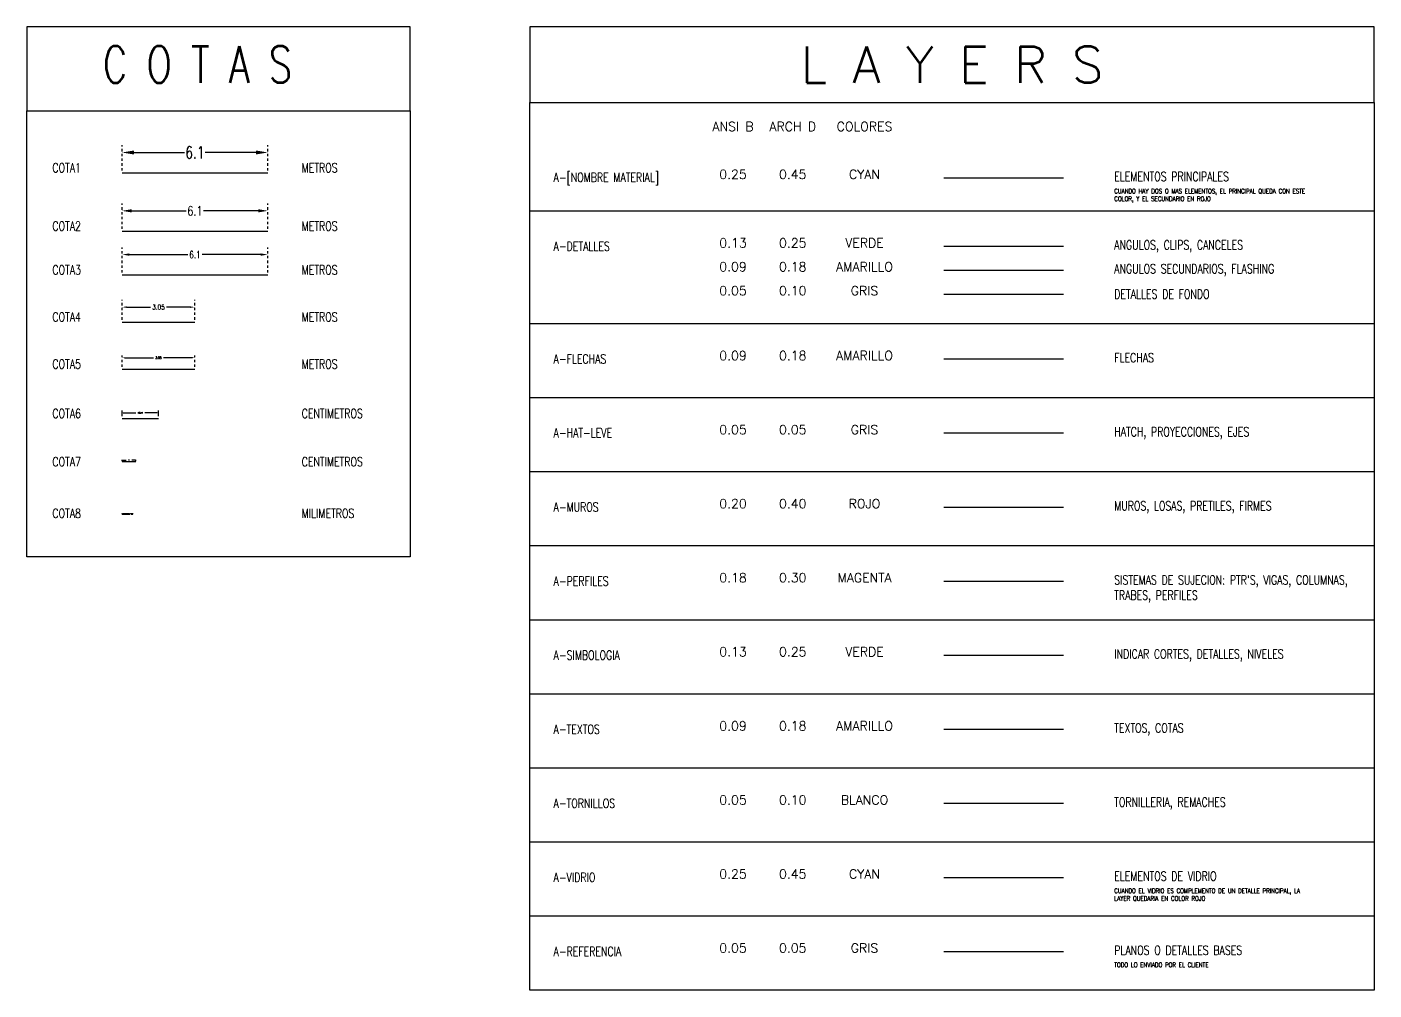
# Model space of a CAD drawing. Header units: inches. Extents: x 26998 to 46838, y -509 to 4343.
# Drawn here: x 37767.1 to 37823.4, y 967 to 1007.3 of the extents above; entities that cross this region are included whole.
import ezdxf
from ezdxf.enums import TextEntityAlignment as Align

# ---------------------------------------------------------------- set-up
doc = ezdxf.new("R2010")
doc.units = ezdxf.units.IN
doc.header["$LTSCALE"] = 0.5
doc.header["$MEASUREMENT"] = 0
doc.linetypes.add('HIDDEN2', pattern=[0.1875, 0.125, -0.0625])
doc.layers.get('Defpoints').update_dxf_attribs({"color": 140})
for name, color, linetype in [('A-DETALLES', 3, 'Continuous'), ('A-FLECHAS', 2, 'Continuous'), ('A-HATCH', 8, 'Continuous'), ('A-MUROS', 1, 'Continuous'), ('A-NOMBRE_MATERIAL', 4, 'Continuous'), ('A-PERFILES', 6, 'Continuous'), ('A-REFERENCIA', 8, 'Continuous'), ('A-SIMBOLOGIA', 3, 'Continuous'), ('A-TEXTOS', 2, 'Continuous'), ('A-TORNILLOS', 7, 'Continuous'), ('A-VIDRIO', 4, 'Continuous')]:
    doc.layers.add(name, color=color, linetype=linetype)
doc.styles.get("Standard").update_dxf_attribs({"font": 'romans.shx', "width": 0.75})
doc.dimstyles.new('COTA1', dxfattribs={"dimtxt": 0.5, "dimasz": 0.5, "dimexe": 0.3, "dimexo": 0.1, "dimgap": 0.1, "dimtad": 0, "dimdsep": 46, "dimtxsty": 'Standard', "dimcen": 0.085, "dimclrd": 2, "dimclre": 8, "dimclrt": 3, "dimadec": 0, "dimazin": 0, "dimtfac": 1, "dimtmove": 0, "dimatfit": 3, "dimfxl": 1, "dimarcsym": 0})
doc.dimstyles.new('COTA2', dxfattribs={"dimtxt": 0.4, "dimasz": 0.4, "dimexe": 0.3, "dimexo": 0.1, "dimgap": 0.1, "dimtad": 0, "dimdsep": 46, "dimtxsty": 'Standard', "dimcen": 0.085, "dimclrd": 2, "dimclre": 8, "dimclrt": 3, "dimadec": 0, "dimazin": 0, "dimtfac": 1, "dimtmove": 0, "dimatfit": 3, "dimfxl": 1, "dimarcsym": 0})
doc.dimstyles.new('COTA3', dxfattribs={"dimtxt": 0.3, "dimasz": 0.3, "dimexe": 0.3, "dimexo": 0.1, "dimgap": 0.1, "dimtad": 0, "dimdsep": 46, "dimtxsty": 'Standard', "dimcen": 0.085, "dimclrd": 2, "dimclre": 8, "dimclrt": 3, "dimadec": 0, "dimazin": 0, "dimtfac": 1, "dimtmove": 0, "dimatfit": 3, "dimfxl": 1, "dimarcsym": 0})
doc.dimstyles.new('COTA4', dxfattribs={"dimtxt": 0.2, "dimasz": 0.2, "dimexe": 0.3, "dimexo": 0.1, "dimgap": 0.1, "dimtad": 0, "dimdsep": 46, "dimtxsty": 'Standard', "dimcen": 0.085, "dimclrd": 2, "dimclre": 8, "dimclrt": 3, "dimadec": 0, "dimazin": 0, "dimtfac": 1, "dimtmove": 0, "dimatfit": 3, "dimfxl": 1, "dimarcsym": 0})
doc.dimstyles.new('COTA5', dxfattribs={"dimtxt": 0.1, "dimasz": 0.1, "dimexe": 0.1, "dimexo": 0.1, "dimgap": 0.1, "dimtad": 0, "dimdsep": 46, "dimtxsty": 'Standard', "dimcen": 0.085, "dimclrd": 2, "dimclre": 8, "dimclrt": 3, "dimadec": 0, "dimazin": 0, "dimtfac": 1, "dimtmove": 0, "dimatfit": 3, "dimfxl": 1, "dimarcsym": 0})
doc.dimstyles.new('COTA6', dxfattribs={"dimtxt": 0.05, "dimasz": 0.05, "dimexe": 0.1, "dimexo": 0.1, "dimgap": 0.1, "dimtad": 0, "dimlfac": 100, "dimdsep": 46, "dimtxsty": 'Standard', "dimcen": 0.085, "dimclrd": 2, "dimclre": 8, "dimclrt": 3, "dimadec": 0, "dimazin": 0, "dimtfac": 1, "dimtmove": 0, "dimatfit": 3, "dimfxl": 1, "dimarcsym": 0})
doc.dimstyles.new('COTA7', dxfattribs={"dimtxt": 0.01, "dimasz": 0.01, "dimexe": 0.005, "dimexo": 0.005, "dimgap": 0.1, "dimtad": 0, "dimdec": 4, "dimlfac": 100, "dimdsep": 46, "dimtxsty": 'Standard', "dimcen": 0.085, "dimclrd": 2, "dimclre": 8, "dimclrt": 3, "dimadec": 0, "dimazin": 0, "dimtfac": 1, "dimtdec": 4, "dimtmove": 0, "dimatfit": 3, "dimfxl": 1, "dimarcsym": 0})
doc.dimstyles.new('COTA8', dxfattribs={"dimtxt": 0.003, "dimasz": 0.003, "dimexe": 0.005, "dimexo": 0.005, "dimgap": 0.003, "dimtad": 1, "dimdec": 0, "dimlfac": 1000, "dimdsep": 46, "dimtxsty": 'Standard', "dimcen": 0.1, "dimclrd": 2, "dimclre": 8, "dimclrt": 3, "dimadec": 0, "dimazin": 0, "dimtfac": 1, "dimtdec": 0, "dimtmove": 0, "dimatfit": 3, "dimfxl": 1, "dimarcsym": 0})

# ---------------------------------------------------------------- blocks, each defined once
blk = doc.blocks.new('*D503')
at = {"layer": 'A-TEXTOS', "color": 8, "linetype": 'HIDDEN2', "lineweight": -2, "transparency": 16777216}
for p, q in [((37771.442, 986.951), (37771.442, 986.989)), ((37771.509, 986.951), (37771.509, 986.989))]:
    blk.add_line(p, q, dxfattribs=at)
at = {"layer": 'A-TEXTOS', "color": 2, "lineweight": -2, "transparency": 16777216}
blk.add_line((37771.445, 986.984), (37771.506, 986.984), dxfattribs=at)
at = {"layer": 'A-TEXTOS', "color": 2, "transparency": 16777216}
for points in [[(37771.445, 986.984), (37771.445, 986.983), (37771.442, 986.984)], [(37771.506, 986.984), (37771.506, 986.983), (37771.509, 986.984)]]:
    blk.add_solid(points, dxfattribs=at)
at = {"layer": 'Defpoints', "color": 0, "transparency": 16777216}
for p in [(37771.442, 986.946), (37771.509, 986.984), (37771.509, 986.946)]:
    blk.add_point(p, dxfattribs=at)
at = {"layer": 'A-TEXTOS', "color": 3, "transparency": 16777216, "insert": (37771.475, 986.988), "char_height": 0.003, "attachment_point": 5}
blk.add_mtext('67', dxfattribs=at)
blk = doc.blocks.new('*D504')
at = {"layer": 'A-TEXTOS', "color": 8, "linetype": 'HIDDEN2', "lineweight": -2, "transparency": 16777216}
for p, q in [((37771.065, 986.951), (37771.065, 986.983)), ((37771.375, 986.951), (37771.375, 986.983))]:
    blk.add_line(p, q, dxfattribs=at)
at = {"layer": 'A-TEXTOS', "color": 2, "lineweight": -2, "transparency": 16777216}
blk.add_line((37771.068, 986.978), (37771.372, 986.978), dxfattribs=at)
at = {"layer": 'A-TEXTOS', "color": 2, "transparency": 16777216}
for points in [[(37771.068, 986.978), (37771.068, 986.977), (37771.065, 986.978)], [(37771.372, 986.978), (37771.372, 986.977), (37771.375, 986.978)]]:
    blk.add_solid(points, dxfattribs=at)
at = {"layer": 'Defpoints', "color": 0, "transparency": 16777216}
for p in [(37771.065, 986.946), (37771.375, 986.978), (37771.375, 986.946)]:
    blk.add_point(p, dxfattribs=at)
at = {"layer": 'A-TEXTOS', "color": 3, "transparency": 16777216, "insert": (37771.22, 986.982), "char_height": 0.003, "attachment_point": 5}
blk.add_mtext('310', dxfattribs=at)
blk = doc.blocks.new('*D505')
at = {"layer": 'A-TEXTOS', "color": 8, "linetype": 'HIDDEN2', "lineweight": -2, "transparency": 16777216}
for p, q in [((37771.055, 997.051), (37771.055, 998.105)), ((37777.152, 997.051), (37777.152, 998.105))]:
    blk.add_line(p, q, dxfattribs=at)
at = {"layer": 'A-TEXTOS', "color": 2, "lineweight": -2, "transparency": 16777216}
for p, q in [((37771.355, 997.805), (37773.805, 997.805)), ((37776.852, 997.805), (37774.402, 997.805))]:
    blk.add_line(p, q, dxfattribs=at)
at = {"layer": 'A-TEXTOS', "color": 2, "transparency": 16777216}
for points in [[(37771.355, 997.855), (37771.355, 997.755), (37771.055, 997.805)], [(37776.852, 997.855), (37776.852, 997.755), (37777.152, 997.805)]]:
    blk.add_solid(points, dxfattribs=at)
at = {"layer": 'Defpoints', "color": 0, "transparency": 16777216}
for p in [(37777.152, 997.805), (37771.055, 996.951), (37777.152, 996.951)]:
    blk.add_point(p, dxfattribs=at)
at = {"layer": 'A-TEXTOS', "color": 3, "transparency": 16777216, "insert": (37774.104, 997.805), "char_height": 0.3, "attachment_point": 5}
blk.add_mtext('6.1', dxfattribs=at)
blk = doc.blocks.new('*D506')
at = {"layer": 'A-TEXTOS', "color": 8, "linetype": 'HIDDEN2', "lineweight": -2, "transparency": 16777216}
for p, q in [((37771.055, 995.081), (37771.055, 995.907)), ((37774.104, 995.081), (37774.104, 995.907))]:
    blk.add_line(p, q, dxfattribs=at)
at = {"layer": 'A-TEXTOS', "color": 2, "lineweight": -2, "transparency": 16777216}
for p, q in [((37771.255, 995.607), (37772.251, 995.607)), ((37773.904, 995.607), (37772.908, 995.607))]:
    blk.add_line(p, q, dxfattribs=at)
at = {"layer": 'A-TEXTOS', "color": 2, "transparency": 16777216}
for points in [[(37771.255, 995.641), (37771.255, 995.574), (37771.055, 995.607)], [(37773.904, 995.641), (37773.904, 995.574), (37774.104, 995.607)]]:
    blk.add_solid(points, dxfattribs=at)
at = {"layer": 'Defpoints', "color": 0, "transparency": 16777216}
for p in [(37774.104, 995.607), (37771.055, 994.981), (37774.104, 994.981)]:
    blk.add_point(p, dxfattribs=at)
at = {"layer": 'A-TEXTOS', "color": 3, "transparency": 16777216, "insert": (37772.579, 995.607), "char_height": 0.2, "attachment_point": 5}
blk.add_mtext('3.05', dxfattribs=at)
blk = doc.blocks.new('*D507')
at = {"layer": 'A-TEXTOS', "color": 8, "linetype": 'HIDDEN2', "lineweight": -2, "transparency": 16777216}
for p, q in [((37771.055, 993.11), (37771.055, 993.59)), ((37774.104, 993.11), (37774.104, 993.59))]:
    blk.add_line(p, q, dxfattribs=at)
at = {"layer": 'A-TEXTOS', "color": 2, "lineweight": -2, "transparency": 16777216}
for p, q in [((37771.155, 993.49), (37772.365, 993.49)), ((37774.004, 993.49), (37772.794, 993.49))]:
    blk.add_line(p, q, dxfattribs=at)
at = {"layer": 'A-TEXTOS', "color": 2, "transparency": 16777216}
for points in [[(37771.155, 993.507), (37771.155, 993.474), (37771.055, 993.49)], [(37774.004, 993.507), (37774.004, 993.474), (37774.104, 993.49)]]:
    blk.add_solid(points, dxfattribs=at)
at = {"layer": 'Defpoints', "color": 0, "transparency": 16777216}
for p in [(37774.104, 993.49), (37771.055, 993.01), (37774.104, 993.01)]:
    blk.add_point(p, dxfattribs=at)
at = {"layer": 'A-TEXTOS', "color": 3, "transparency": 16777216, "insert": (37772.579, 993.49), "char_height": 0.1, "attachment_point": 5}
blk.add_mtext('3.05', dxfattribs=at)
blk = doc.blocks.new('*D432')
at = {"layer": 'A-TEXTOS', "color": 8, "linetype": 'HIDDEN2', "lineweight": -2, "transparency": 16777216}
for p, q in [((37771.055, 1001.321), (37771.055, 1002.374)), ((37777.152, 1001.321), (37777.152, 1002.374))]:
    blk.add_line(p, q, dxfattribs=at)
at = {"layer": 'A-TEXTOS', "color": 2, "lineweight": -2, "transparency": 16777216}
for p, q in [((37771.555, 1002.074), (37773.673, 1002.074)), ((37776.652, 1002.074), (37774.534, 1002.074))]:
    blk.add_line(p, q, dxfattribs=at)
at = {"layer": 'A-TEXTOS', "color": 2, "transparency": 16777216}
for points in [[(37771.555, 1002.158), (37771.555, 1001.991), (37771.055, 1002.074)], [(37776.652, 1002.158), (37776.652, 1001.991), (37777.152, 1002.074)]]:
    blk.add_solid(points, dxfattribs=at)
at = {"layer": 'Defpoints', "color": 0, "transparency": 16777216}
for p in [(37777.152, 1002.074), (37771.055, 1001.221), (37777.152, 1001.221)]:
    blk.add_point(p, dxfattribs=at)
at = {"layer": 'A-TEXTOS', "color": 3, "transparency": 16777216, "insert": (37774.104, 1002.074), "char_height": 0.5, "attachment_point": 5}
blk.add_mtext('6.1', dxfattribs=at)
blk = doc.blocks.new('*D508')
at = {"layer": 'A-TEXTOS', "color": 8, "lineweight": -2, "transparency": 16777216}
for p, q in [((37771.055, 991.045), (37771.055, 991.288)), ((37772.579, 991.045), (37772.579, 991.288))]:
    blk.add_line(p, q, dxfattribs=at)
at = {"layer": 'A-TEXTOS', "color": 2, "lineweight": -2, "transparency": 16777216}
for p, q in [((37771.105, 991.188), (37771.626, 991.188)), ((37772.529, 991.188), (37772.008, 991.188))]:
    blk.add_line(p, q, dxfattribs=at)
at = {"layer": 'A-TEXTOS', "color": 2, "transparency": 16777216}
for points in [[(37771.105, 991.197), (37771.105, 991.18), (37771.055, 991.188)], [(37772.529, 991.197), (37772.529, 991.18), (37772.579, 991.188)]]:
    blk.add_solid(points, dxfattribs=at)
at = {"layer": 'Defpoints', "color": 0, "transparency": 16777216}
for p in [(37772.579, 991.188), (37771.055, 990.945), (37772.579, 990.945)]:
    blk.add_point(p, dxfattribs=at)
at = {"layer": 'A-TEXTOS', "color": 3, "transparency": 16777216, "insert": (37771.817, 991.188), "char_height": 0.05, "attachment_point": 5}
blk.add_mtext('152.44', dxfattribs=at)
blk = doc.blocks.new('*D433')
at = {"layer": 'A-TEXTOS', "color": 8, "linetype": 'HIDDEN2', "lineweight": -2, "transparency": 16777216}
for p, q in [((37771.055, 998.881), (37771.055, 999.935)), ((37777.152, 998.881), (37777.152, 999.935))]:
    blk.add_line(p, q, dxfattribs=at)
at = {"layer": 'A-TEXTOS', "color": 2, "lineweight": -2, "transparency": 16777216}
for p, q in [((37771.455, 999.635), (37773.739, 999.635)), ((37776.752, 999.635), (37774.468, 999.635))]:
    blk.add_line(p, q, dxfattribs=at)
at = {"layer": 'A-TEXTOS', "color": 2, "transparency": 16777216}
for points in [[(37771.455, 999.701), (37771.455, 999.568), (37771.055, 999.635)], [(37776.752, 999.701), (37776.752, 999.568), (37777.152, 999.635)]]:
    blk.add_solid(points, dxfattribs=at)
at = {"layer": 'Defpoints', "color": 0, "transparency": 16777216}
for p in [(37777.152, 999.635), (37771.055, 998.781), (37777.152, 998.781)]:
    blk.add_point(p, dxfattribs=at)
at = {"layer": 'A-TEXTOS', "color": 3, "transparency": 16777216, "insert": (37774.104, 999.635), "char_height": 0.4, "attachment_point": 5}
blk.add_mtext('6.1', dxfattribs=at)
blk = doc.blocks.new('*D509')
at = {"layer": 'A-TEXTOS', "color": 8, "lineweight": -2, "transparency": 16777216}
for p, q in [((37771.055, 989.163), (37771.055, 989.218)), ((37771.628, 989.163), (37771.628, 989.218))]:
    blk.add_line(p, q, dxfattribs=at)
at = {"layer": 'A-TEXTOS', "color": 2, "lineweight": -2, "transparency": 16777216}
for p, q in [((37771.065, 989.213), (37771.223, 989.213)), ((37771.618, 989.213), (37771.46, 989.213))]:
    blk.add_line(p, q, dxfattribs=at)
at = {"layer": 'A-TEXTOS', "color": 2, "transparency": 16777216}
for points in [[(37771.065, 989.214), (37771.065, 989.211), (37771.055, 989.213)], [(37771.618, 989.214), (37771.618, 989.211), (37771.628, 989.213)]]:
    blk.add_solid(points, dxfattribs=at)
at = {"layer": 'Defpoints', "color": 0, "transparency": 16777216}
for p in [(37771.055, 989.158), (37771.628, 989.213), (37771.628, 989.158)]:
    blk.add_point(p, dxfattribs=at)
at = {"layer": 'A-TEXTOS', "color": 3, "transparency": 16777216, "insert": (37771.342, 989.213), "char_height": 0.01, "attachment_point": 5}
blk.add_mtext('57.326', dxfattribs=at)

msp = doc.modelspace()

# ---------------------------------------------------------------- linework, layer by layer
for points in [[(37767.077812, 1003.8155164), (37783.1052789, 1003.8155164), (37783.1052789, 1007.3239218), (37767.077812, 1007.3239218)], [(37788.1052789, 1004.1693135), (37823.4154958, 1004.1693135), (37823.4154958, 1007.3239218), (37788.1052789, 1007.3239218)], [(37788.1052789, 1004.1693135), (37823.4154958, 1004.1693135), (37823.4154958, 967.0499693), (37788.1052789, 967.0499693)], [(37767.077812, 1003.8155164), (37783.1052789, 1003.8155164), (37783.1052789, 985.171513), (37767.077812, 985.171513)]]:
    msp.add_lwpolyline(points, close=True)
for points in [[(37788.1052789, 999.6353541), (37823.4154958, 999.6353541)], [(37788.1052789, 994.9242683), (37823.4154958, 994.9242683)], [(37788.1052789, 991.827124), (37823.4154958, 991.827124)], [(37788.1052789, 988.7299797), (37823.4154958, 988.7299797)], [(37788.1052789, 985.6328353), (37823.4154958, 985.6328353)], [(37788.1052789, 982.535691), (37823.4154958, 982.535691)], [(37788.1052789, 979.4385467), (37823.4154958, 979.4385467)], [(37788.1052789, 976.3414023), (37823.4154958, 976.3414023)], [(37788.1052789, 973.244258), (37823.4154958, 973.244258)], [(37788.1052789, 970.1471136), (37823.4154958, 970.1471136)]]:
    msp.add_lwpolyline(points)
at = {"layer": 'A-DETALLES', "color": 7}
for points in [[(37771.0549043, 1001.2211416), (37777.1524043, 1001.2211416)], [(37771.0549043, 998.7812312), (37777.1524043, 998.7812312)], [(37771.0549043, 996.9512989), (37777.1524043, 996.9512989)], [(37805.4236497, 996.1527319), (37810.4236497, 996.1527319)], [(37771.0549043, 994.9806022), (37774.1036543, 994.9806022)], [(37771.0549043, 993.0099054), (37774.1036543, 993.0099054)], [(37771.0549043, 990.9453657), (37772.5792793, 990.9453657)], [(37771.0549043, 989.1576634), (37771.6281647, 989.1576634)], [(37771.0646613, 986.9457123), (37771.3746613, 986.9457123)], [(37771.4415523, 986.9457123), (37771.5085523, 986.9457123)]]:
    msp.add_lwpolyline(points, dxfattribs=at)
at = {"layer": 'A-DETALLES'}
msp.add_lwpolyline([(37805.4236497, 998.1527319), (37810.4236497, 998.1527319)], dxfattribs=at)
at = {"layer": 'A-DETALLES', "color": 2}
msp.add_lwpolyline([(37805.4236497, 997.1527319), (37810.4236497, 997.1527319)], dxfattribs=at)
at = {"layer": 'A-FLECHAS'}
msp.add_lwpolyline([(37805.4236497, 993.4416461), (37810.4236497, 993.4416461)], dxfattribs=at)
at = {"layer": 'A-HATCH'}
msp.add_lwpolyline([(37805.4236497, 990.3445018), (37810.4236497, 990.3445018)], dxfattribs=at)
at = {"layer": 'A-MUROS'}
msp.add_lwpolyline([(37805.4236497, 987.2473575), (37810.4236497, 987.2473575)], dxfattribs=at)
at = {"layer": 'A-NOMBRE_MATERIAL'}
msp.add_lwpolyline([(37805.4236497, 1001.0188915), (37810.4236497, 1001.0188915)], dxfattribs=at)
at = {"layer": 'A-PERFILES'}
msp.add_lwpolyline([(37805.4236497, 984.1502131), (37810.4236497, 984.1502131)], dxfattribs=at)
at = {"layer": 'A-REFERENCIA'}
msp.add_lwpolyline([(37805.4236497, 968.6644915), (37810.4236497, 968.6644915)], dxfattribs=at)
at = {"layer": 'A-SIMBOLOGIA'}
msp.add_lwpolyline([(37805.4236497, 981.0530688), (37810.4236497, 981.0530688)], dxfattribs=at)
at = {"layer": 'A-TEXTOS'}
msp.add_lwpolyline([(37805.4236497, 977.9559245), (37810.4236497, 977.9559245)], dxfattribs=at)
at = {"layer": 'A-TORNILLOS'}
msp.add_lwpolyline([(37805.4236497, 974.8587801), (37810.4236497, 974.8587801)], dxfattribs=at)
at = {"layer": 'A-VIDRIO'}
msp.add_lwpolyline([(37805.4236497, 971.7616358), (37810.4236497, 971.7616358)], dxfattribs=at)

# ---------------------------------------------------------------- texts
at = {"layer": 'A-TEXTOS'}
for s, height, p in [('L A Y E R S', 1.530813975, (37805.7603874, 1005.7466176)), ('ANSI B', 0.38270349, (37796.6052789, 1003.1602516)), ('ARCH D', 0.38270349, (37799.1052789, 1003.1602516)), ('COLORES', 0.38270349, (37802.1052789, 1003.1602516)), ('0.25', 0.38270349, (37796.6052789, 1001.1602516)), ('0.45', 0.38270349, (37799.1052789, 1001.1602516)), ('CYAN', 0.38270349, (37802.1052789, 1001.1602516)), ('0.13', 0.38270349, (37796.6052789, 998.294092)), ('0.25', 0.38270349, (37799.1052789, 998.294092)), ('VERDE', 0.38270349, (37802.1052789, 998.294092)), ('0.09', 0.38270349, (37796.6052789, 997.294092)), ('0.18', 0.38270349, (37799.1052789, 997.294092)), ('AMARILLO', 0.38270349, (37802.1052789, 997.294092)), ('0.05', 0.38270349, (37796.6052789, 996.294092)), ('0.10', 0.38270349, (37799.1052789, 996.294092)), ('GRIS', 0.38270349, (37802.1052789, 996.294092)), ('0.09', 0.38270349, (37796.6052789, 993.5830063)), ('0.18', 0.38270349, (37799.1052789, 993.5830063)), ('AMARILLO', 0.38270349, (37802.1052789, 993.5830063)), ('0.05', 0.38270349, (37796.6052789, 990.4858619)), ('0.05', 0.38270349, (37799.1052789, 990.4858619)), ('GRIS', 0.38270349, (37802.1052789, 990.4858619)), ('0.20', 0.38270349, (37796.6052789, 987.3887176)), ('0.40', 0.38270349, (37799.1052789, 987.3887176)), ('ROJO', 0.38270349, (37802.1052789, 987.3887176)), ('0.18', 0.38270349, (37796.6052789, 984.2915733)), ('0.30', 0.38270349, (37799.1052789, 984.2915733)), ('MAGENTA', 0.38270349, (37802.1052789, 984.2915733)), ('0.13', 0.38270349, (37796.6052789, 981.1944289)), ('0.25', 0.38270349, (37799.1052789, 981.1944289)), ('VERDE', 0.38270349, (37802.1052789, 981.1944289)), ('0.09', 0.38270349, (37796.6052789, 978.0972846)), ('0.18', 0.38270349, (37799.1052789, 978.0972846)), ('AMARILLO', 0.38270349, (37802.1052789, 978.0972846)), ('0.05', 0.38270349, (37796.6052789, 975.0001403)), ('0.10', 0.38270349, (37799.1052789, 975.0001403)), ('BLANCO', 0.38270349, (37802.1052789, 975.0001403)), ('0.25', 0.38270349, (37796.6052789, 971.9029959)), ('0.45', 0.38270349, (37799.1052789, 971.9029959)), ('CYAN', 0.38270349, (37802.1052789, 971.9029959)), ('0.05', 0.38270349, (37796.6052789, 968.8058516)), ('0.05', 0.38270349, (37799.1052789, 968.8058516)), ('GRIS', 0.38270349, (37802.1052789, 968.8058516))]:
    msp.add_text(s, height=height, dxfattribs=at).set_placement(p, align=Align.MIDDLE_CENTER)
for s, insert, char_height, width, attachment_point in [('C O T A S', (37770.2452471, 1006.5222118), 1.53081398, 49.202104634, 1), ('\\pxql;COTA1', (37768.1408651, 1001.6265946), 0.382703494, 12.300526158, 1), ('\\pxql;METROS', (37778.5672315, 1001.6265946), 0.382703494, 12.300526158, 1), ('A-[NOMBRE MATERIAL]', (37789.1052789, 1000.9688999), 0.382703494, 12.300526158, 4), ('ELEMENTOS PRINCIPALES', (37812.5491293, 1001.2605235), 0.382703494, 12.300526158, 1), ('CUANDO HAY DOS O MAS ELEMENTOS, EL PRINCIPAL QUEDA CON ESTE COLOR, Y EL SECUNDARIO EN ROJO', (37812.5491293, 1000.5541365), 0.191351747, 7.451189441, 1), ('\\pxql;COTA2', (37768.1408651, 999.1866842), 0.382703494, 12.300526158, 1), ('\\pxql;METROS', (37778.5672315, 999.1866842), 0.382703494, 12.300526158, 1), ('A-DETALLES', (37789.1052789, 998.1527319), 0.38270349, 12.300526158, 4), ('ANGULOS, CLIPS, CANCELES', (37812.5491293, 998.1527319), 0.382703494, 12.300526158, 4), ('\\pxql;COTA3', (37768.1408651, 997.3567519), 0.382703494, 12.300526158, 1), ('\\pxql;METROS', (37778.5672315, 997.3567519), 0.382703494, 12.300526158, 1), ('ANGULOS SECUNDARIOS, FLASHING', (37812.5491293, 997.1527319), 0.382703494, 12.300526158, 4), ('DETALLES DE FONDO', (37812.5491293, 996.1527319), 0.382703494, 12.300526158, 4), ('\\pxql;COTA4', (37768.1408651, 995.3860552), 0.382703494, 12.300526158, 1), ('\\pxql;METROS', (37778.5672315, 995.3860552), 0.382703494, 12.300526158, 1), ('\\pxql;COTA5', (37768.1408651, 993.4153584), 0.382703494, 12.300526158, 1), ('\\pxql;METROS', (37778.5672315, 993.4153584), 0.382703494, 12.300526158, 1), ('A-FLECHAS', (37789.1052789, 993.4416461), 0.38270349, 12.300526158, 4), ('FLECHAS', (37812.5491293, 993.6832782), 0.38270349, 12.300526158, 1), ('\\pxql;COTA6', (37768.1408651, 991.3508187), 0.382703494, 12.300526158, 1), ('\\pxql;CENTIMETROS', (37778.5672315, 991.3508187), 0.382703494, 12.300526158, 1), ('A-HAT-LEVE', (37789.1052789, 990.3510281), 0.38270349, 12.300526158, 4), ('HATCH, PROYECCIONES, EJES', (37812.5491293, 990.5861338), 0.382703494, 12.300526158, 1), ('\\pxql;COTA7', (37768.1408651, 989.3332005), 0.382703494, 12.300526158, 1), ('\\pxql;CENTIMETROS', (37778.5672315, 989.3332005), 0.382703494, 12.300526158, 1), ('\\pxql;COTA8', (37768.1408651, 987.1748184), 0.382703494, 12.300526158, 1), ('\\pxql;MILIMETROS', (37778.5672315, 987.1748184), 0.382703494, 12.300526158, 1), ('A-MUROS', (37789.1052789, 987.2472269), 0.38270349, 12.300526158, 4), ('MUROS, LOSAS, PRETILES, FIRMES', (37812.5491293, 987.4889895), 0.382703494, 12.300526158, 1), ('A-PERFILES', (37789.1052789, 984.1502131), 0.38270349, 12.300526158, 4), ("SISTEMAS DE SUJECION: PTR'S, VIGAS, COLUMNAS, TRABES, PERFILES", (37812.5491293, 984.3918451), 0.382703494, 12.300526158, 1), ('A-SIMBOLOGIA', (37789.1052789, 981.0529383), 0.382703494, 12.300526158, 4), ('INDICAR CORTES, DETALLES, NIVELES', (37812.5491293, 981.2947008), 0.382703494, 12.300526158, 1), ('A-TEXTOS', (37789.1052789, 977.9557939), 0.38270349, 12.300526158, 4), ('TEXTOS, COTAS', (37812.5491293, 978.1975565), 0.382703494, 12.300526158, 1), ('A-TORNILLOS', (37789.1052789, 974.8586496), 0.382703494, 12.300526158, 4), ('TORNILLERIA, REMACHES', (37812.5491293, 975.1004121), 0.382703494, 12.300526158, 1), ('A-VIDRIO', (37789.1052789, 971.7615053), 0.38270349, 12.300526158, 4), ('ELEMENTOS DE VIDRIO', (37812.5491293, 972.0032678), 0.382703494, 12.300526158, 1), ('CUANDO EL VIDRIO ES COMPLEMENTO DE UN DETALLE PRINCIPAL, LA LAYER QUEDARIA EN COLOR ROJO', (37812.5491293, 971.2968808), 0.191351747, 7.451189441, 1), ('A-REFERENCIA', (37789.1052789, 968.6644915), 0.382703494, 12.300526158, 4), ('PLANOS O DETALLES BASES', (37812.5491293, 968.9061235), 0.382703494, 12.300526158, 1), ('TODO LO ENVIADO POR EL CLIENTE', (37812.5491293, 968.1997364), 0.191351747, 7.451189441, 1)]:
    msp.add_mtext(s, dxfattribs=dict(at, insert=insert, char_height=char_height, width=width, attachment_point=attachment_point))

# ---------------------------------------------------------------- dimensions: what is measured, and where the dimension line sits
for base, p1, p2, dimstyle, picture, middle in [((37777.1524043, 1002.0744188), (37771.0549043, 1001.2211416), (37777.1524043, 1001.2211416), 'COTA1', '*D432', (37774.1036543, 1002.0744188)), ((37777.1524043, 999.6345084), (37771.0549043, 998.7812312), (37777.1524043, 998.7812312), 'COTA2', '*D433', (37774.1036543, 999.6345084)), ((37777.1524043, 997.8045761), (37771.0549043, 996.9512989), (37777.1524043, 996.9512989), 'COTA3', '*D505', (37774.1036543, 997.8045761)), ((37774.1036543, 995.6072408), (37771.0549043, 994.9806022), (37774.1036543, 994.9806022), 'COTA4', '*D506', (37772.5792793, 995.6072408)), ((37774.1036543, 993.4902024), (37771.0549043, 993.0099054), (37774.1036543, 993.0099054), 'COTA5', '*D507', (37772.5792793, 993.4902024)), ((37772.5792793, 991.1883912), (37771.0549043, 990.9453657), (37772.5792793, 990.9453657), 'COTA6', '*D508', (37771.8170918, 991.1883912)), ((37771.6281647, 989.2126634), (37771.0549043, 989.1576634), (37771.6281647, 989.1576634), 'COTA7', '*D509', (37771.3415345, 989.2126634)), ((37771.3746613, 986.9778499), (37771.0646613, 986.9457123), (37771.3746613, 986.9457123), 'COTA8', '*D504', (37771.2196613, 986.9823499)), ((37771.5085523, 986.9838442), (37771.4415523, 986.9457123), (37771.5085523, 986.9457123), 'COTA8', '*D503', (37771.4750523, 986.9883442))]:
    dim = msp.add_linear_dim(base=base, p1=p1, p2=p2, dimstyle=dimstyle, dxfattribs=at)
    dim.commit()
    dim.dimension.update_dxf_attribs({"geometry": picture, "text_midpoint": middle})

doc.saveas('drawing.dxf')
